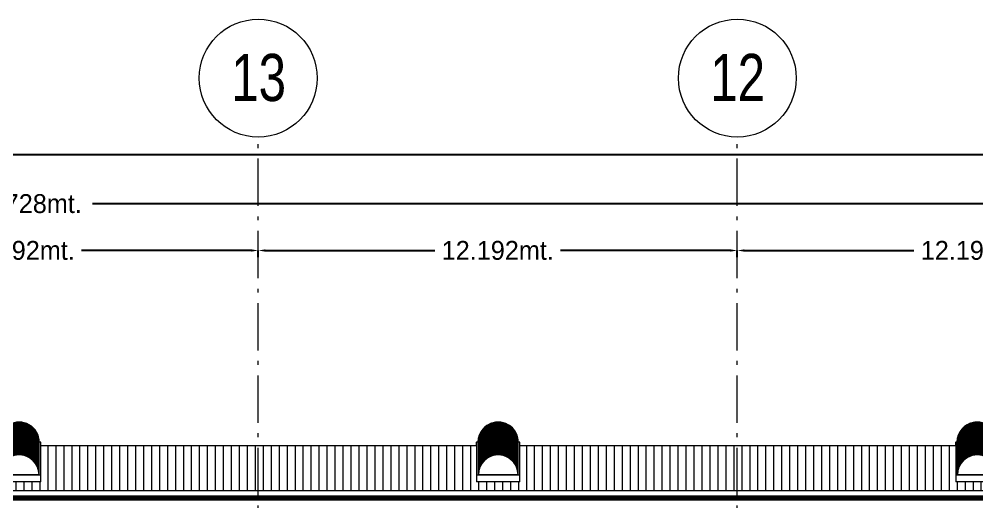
# Model space of a CAD drawing. Header units: metres. Extents: x -199 to 506, y -5 to 23.
# Drawn here: x -140.2 to -115.82, y 10.89 to 23.17 of the extents above; entities that cross this region are included whole.
import ezdxf

# ---------------------------------------------------------------- set-up
doc = ezdxf.new("R2010")
doc.units = ezdxf.units.M
doc.linetypes.add('01_Grid', pattern=[1.74, 1.2, -0.27, 0, -0.27])
for name, color, linetype, lineweight in [('03EJES-1', 1, '01_Grid', 5), ('04NOEJE', 2, 'Continuous', 18), ('04NOEJE-1', 2, 'Continuous', 5), ('14HATCH-1', 14, 'Continuous', 5), ('26VENT', 144, 'Continuous', 5), ('31COTAS', 1, 'Continuous', 5), ('53BAPS', 1, 'Continuous', 5), ('54ESTRUCTURA', 1, 'Continuous', 9)]:
    doc.layers.add(name, color=color, linetype=linetype, lineweight=lineweight)
doc.styles.add('Arial', font='arial.ttf', dxfattribs={"width": 0.75, "height": 1.2})
doc.dimstyles.get("Standard").update_dxf_attribs({"dimtxt": 0.48, "dimasz": 0.18, "dimexe": 0, "dimexo": 0, "dimgap": 0, "dimtad": 0, "dimtih": 1, "dimtoh": 1, "dimdec": 3, "dimzin": 0, "dimdsep": 46, "dimtxsty": 'Standard', "dimcen": 0.09, "dimadec": 0, "dimazin": 0, "dimtfac": 1, "dimtdec": 4, "dimtofl": 0, "dimtmove": 0, "dimatfit": 3, "dimfxl": 1, "dimtolj": 1, "dimtzin": 0, "dimarcsym": 0})

# ---------------------------------------------------------------- blocks, each defined once
blk = doc.blocks.new('Skylight - Barrel Vault - 27_62x1_10 - Barrel Vault-V30-600rNorthElevEjeA Paint')
at = {"layer": '26VENT'}
for p, q in [((-6.596, 12.406), (-6.635, 12.406)), ((-6.635, 12.406), (-6.635, 11.575)), ((-6.596, 12.405), (-6.596, 12.404)), ((-6.596, 12.393), (-6.596, 12.391)), ((-6.596, 12.381), (-6.596, 12.379)), ((-6.596, 12.369), (-6.596, 12.367)), ((-6.596, 12.356), (-6.596, 12.355)), ((-6.596, 12.344), (-6.596, 12.343)), ((-6.596, 12.332), (-6.596, 12.331)), ((-6.596, 12.32), (-6.596, 12.318)), ((-6.596, 12.308), (-6.596, 12.306)), ((-6.596, 12.296), (-6.596, 12.294)), ((-6.596, 12.283), (-6.596, 12.282)), ((-6.596, 12.271), (-6.596, 12.27)), ((-6.596, 12.259), (-6.596, 12.258)), ((-6.596, 12.247), (-6.596, 12.245)), ((-6.596, 12.235), (-6.596, 12.233)), ((-6.596, 12.223), (-6.596, 12.221)), ((-6.596, 12.211), (-6.596, 12.209)), ((-6.596, 12.198), (-6.596, 12.197)), ((-6.59, 12.405), (-6.59, 11.577)), ((-5.58, 11.577), (-5.58, 12.405)), ((-5.535, 12.406), (-5.574, 12.406)), ((-5.574, 12.404), (-5.574, 12.405)), ((-5.574, 12.391), (-5.574, 12.393)), ((-5.574, 12.379), (-5.574, 12.381)), ((-5.574, 12.367), (-5.574, 12.369)), ((-5.574, 12.355), (-5.574, 12.356)), ((-5.574, 12.343), (-5.574, 12.344)), ((-5.574, 12.331), (-5.574, 12.332)), ((-5.574, 12.318), (-5.574, 12.32)), ((-5.574, 12.306), (-5.574, 12.308)), ((-5.574, 12.294), (-5.574, 12.296)), ((-5.574, 12.282), (-5.574, 12.283)), ((-5.574, 12.27), (-5.574, 12.271)), ((-5.574, 12.258), (-5.574, 12.259)), ((-5.574, 12.245), (-5.574, 12.247)), ((-5.574, 12.233), (-5.574, 12.235)), ((-5.574, 12.221), (-5.574, 12.223)), ((-5.574, 12.209), (-5.574, 12.211)), ((-5.574, 12.197), (-5.574, 12.198)), ((-5.535, 11.575), (-5.535, 12.406)), ((-6.596, 12.186), (-6.596, 12.185)), ((-6.596, 12.174), (-6.596, 12.173)), ((-6.596, 12.162), (-6.596, 12.16)), ((-6.596, 12.15), (-6.596, 12.148)), ((-6.596, 12.138), (-6.596, 12.136)), ((-6.596, 12.125), (-6.596, 12.124)), ((-6.596, 12.113), (-6.596, 12.112)), ((-6.596, 12.101), (-6.596, 12.1)), ((-6.596, 12.089), (-6.596, 12.087)), ((-6.596, 12.077), (-6.596, 12.075)), ((-6.596, 12.065), (-6.596, 12.063)), ((-6.596, 12.052), (-6.596, 12.051)), ((-6.596, 12.04), (-6.596, 12.039)), ((-6.596, 12.028), (-6.596, 12.027)), ((-6.596, 12.016), (-6.596, 12.014)), ((-6.596, 12.004), (-6.596, 12.002)), ((-6.596, 11.992), (-6.596, 11.99)), ((-6.596, 11.979), (-6.596, 11.978)), ((-6.596, 11.967), (-6.596, 11.966)), ((-6.596, 11.955), (-6.596, 11.954)), ((-6.596, 11.943), (-6.596, 11.941)), ((-5.574, 12.185), (-5.574, 12.186)), ((-5.574, 12.173), (-5.574, 12.174)), ((-5.574, 12.16), (-5.574, 12.162)), ((-5.574, 12.148), (-5.574, 12.15)), ((-5.574, 12.136), (-5.574, 12.138)), ((-5.574, 12.124), (-5.574, 12.125)), ((-5.574, 12.112), (-5.574, 12.113)), ((-5.574, 12.1), (-5.574, 12.101)), ((-5.574, 12.087), (-5.574, 12.089)), ((-5.574, 12.075), (-5.574, 12.077)), ((-5.574, 12.063), (-5.574, 12.065)), ((-5.574, 12.051), (-5.574, 12.052)), ((-5.574, 12.039), (-5.574, 12.04)), ((-5.574, 12.027), (-5.574, 12.028)), ((-5.574, 12.014), (-5.574, 12.016)), ((-5.574, 12.002), (-5.574, 12.004)), ((-5.574, 11.99), (-5.574, 11.992)), ((-5.574, 11.978), (-5.574, 11.979)), ((-5.574, 11.966), (-5.574, 11.967)), ((-5.574, 11.954), (-5.574, 11.955)), ((-5.574, 11.941), (-5.574, 11.943)), ((-6.596, 11.931), (-6.596, 11.929)), ((-6.596, 11.919), (-6.596, 11.917)), ((-6.596, 11.907), (-6.596, 11.905)), ((-6.596, 11.894), (-6.596, 11.893)), ((-6.596, 11.882), (-6.596, 11.881)), ((-6.596, 11.87), (-6.596, 11.869)), ((-6.596, 11.858), (-6.596, 11.856)), ((-6.596, 11.846), (-6.596, 11.844)), ((-6.596, 11.834), (-6.596, 11.832)), ((-6.596, 11.821), (-6.596, 11.82)), ((-6.596, 11.809), (-6.596, 11.808)), ((-6.596, 11.797), (-6.596, 11.796)), ((-6.596, 11.785), (-6.596, 11.783)), ((-6.596, 11.773), (-6.596, 11.771)), ((-6.596, 11.761), (-6.596, 11.759)), ((-6.596, 11.748), (-6.596, 11.747)), ((-6.596, 11.736), (-6.596, 11.735)), ((-6.596, 11.724), (-6.596, 11.723)), ((-6.596, 11.712), (-6.596, 11.71)), ((-6.596, 11.7), (-6.596, 11.698)), ((-5.574, 11.929), (-5.574, 11.931)), ((-5.574, 11.917), (-5.574, 11.919)), ((-5.574, 11.905), (-5.574, 11.907)), ((-5.574, 11.893), (-5.574, 11.894)), ((-5.574, 11.881), (-5.574, 11.882)), ((-5.574, 11.869), (-5.574, 11.87)), ((-5.574, 11.856), (-5.574, 11.858)), ((-5.574, 11.844), (-5.574, 11.846)), ((-5.574, 11.832), (-5.574, 11.834)), ((-5.574, 11.82), (-5.574, 11.821)), ((-5.574, 11.808), (-5.574, 11.809)), ((-5.574, 11.796), (-5.574, 11.797)), ((-5.574, 11.783), (-5.574, 11.785)), ((-5.574, 11.771), (-5.574, 11.773)), ((-5.574, 11.759), (-5.574, 11.761)), ((-5.574, 11.747), (-5.574, 11.748)), ((-5.574, 11.735), (-5.574, 11.736)), ((-5.574, 11.723), (-5.574, 11.724)), ((-5.574, 11.71), (-5.574, 11.712)), ((-5.574, 11.698), (-5.574, 11.7)), ((-6.635, 11.575), (-5.535, 11.575)), ((-6.635, 11.575), (-6.635, 11.398)), ((-6.596, 11.688), (-6.596, 11.686)), ((-6.596, 11.676), (-6.596, 11.674)), ((-6.596, 11.663), (-6.596, 11.662)), ((-6.596, 11.651), (-6.596, 11.65)), ((-6.596, 11.639), (-6.596, 11.638)), ((-6.596, 11.627), (-6.596, 11.625)), ((-6.596, 11.615), (-6.596, 11.613)), ((-6.596, 11.603), (-6.596, 11.601)), ((-6.596, 11.59), (-6.596, 11.589)), ((-6.596, 11.578), (-6.596, 11.577)), ((-6.59, 11.577), (-6.596, 11.577)), ((-6.085, 11.577), (-6.59, 11.577)), ((-5.58, 11.577), (-6.085, 11.577)), ((-5.574, 11.577), (-5.58, 11.577)), ((-5.574, 11.686), (-5.574, 11.688)), ((-5.574, 11.674), (-5.574, 11.676)), ((-5.574, 11.662), (-5.574, 11.663)), ((-5.574, 11.65), (-5.574, 11.651)), ((-5.574, 11.638), (-5.574, 11.639)), ((-5.574, 11.625), (-5.574, 11.627)), ((-5.574, 11.613), (-5.574, 11.615)), ((-5.574, 11.601), (-5.574, 11.603)), ((-5.574, 11.589), (-5.574, 11.59)), ((-5.574, 11.577), (-5.574, 11.578)), ((-5.535, 11.398), (-5.535, 11.575)), ((-5.535, 11.398), (-6.635, 11.398))]:
    blk.add_line(p, q, dxfattribs=at)
for centre, major_axis, start_param, end_param in [((-6.085, 12.405), (-0.511, 0), 3.141593, 6.283185), ((-6.085, 12.393), (-0.511, 0), 3.141593, 6.283185), ((-6.085, 12.381), (-0.511, 0), 3.141593, 6.283185), ((-6.085, 12.404), (0.511, 0), 0, 3.141593), ((-6.085, 12.391), (0.511, 0), 0, 3.141593), ((-6.085, 12.356), (-0.511, 0), 3.141593, 6.283185), ((-6.085, 12.379), (0.511, 0), 0, 3.141593), ((-6.085, 12.369), (0.511, 0), 0, 3.141593), ((-6.085, 12.367), (0.511, 0), 0, 3.141593), ((-6.085, 12.355), (0.511, 0), 0, 3.141593), ((-6.085, 12.344), (0.511, 0), 0, 3.141593), ((-6.085, 12.343), (0.511, 0), 0, 3.141593), ((-6.085, 12.332), (0.511, 0), 0.005303, 3.136289), ((-6.085, 12.308), (-0.511, 0), 3.141593, 6.283185), ((-6.085, 12.331), (0.511, 0), 0, 3.141593), ((-6.085, 12.32), (0.511, 0), 0, 3.141593), ((-6.085, 12.318), (0.511, 0), 0, 3.141593), ((-6.085, 12.283), (-0.511, 0), 3.141593, 6.283185), ((-6.085, 12.306), (0.511, 0), 0, 3.141593), ((-6.085, 12.296), (0.511, 0), 0, 3.141593), ((-6.085, 12.294), (0.511, 0), 0, 3.141593), ((-6.085, 12.259), (-0.511, 0), 3.141593, 6.283185), ((-6.085, 12.282), (0.511, 0), 0, 3.141593), ((-6.085, 12.271), (0.511, 0), 0, 3.141593), ((-6.085, 12.27), (0.511, 0), 0, 3.141593), ((-6.085, 12.235), (-0.511, 0), 3.141593, 6.283185), ((-6.085, 12.258), (0.511, 0), 0, 3.141593), ((-6.085, 12.247), (0.511, 0), 0, 3.141593), ((-6.085, 12.223), (-0.511, 0), 3.141593, 6.283185), ((-6.085, 12.245), (0.511, 0), 0, 3.141593), ((-6.085, 12.211), (-0.511, 0), 3.141593, 6.283185), ((-6.085, 12.233), (0.511, 0), 0, 3.141593), ((-6.085, 12.221), (0.511, 0), 0, 3.141593), ((-6.085, 12.209), (0.511, 0), 0, 3.141593), ((-6.085, 12.198), (0.511, 0), 0.004503, 3.13709), ((-6.085, 12.197), (0.511, 0), 0, 3.141593), ((-6.085, 12.186), (0.511, 0), 0, 3.141593), ((-6.085, 12.185), (0.511, 0), 0, 3.141593), ((-6.085, 12.174), (0.511, 0), 0, 3.141593), ((-6.085, 12.15), (-0.511, 0), 3.141593, 6.283185), ((-6.085, 12.173), (0.511, 0), 0, 3.141593), ((-6.085, 12.404), (0.505, 0), 0.616598, 2.524995), ((-6.085, 12.391), (0.505, 0), 0.616598, 2.524995), ((-6.085, 12.379), (0.505, 0), 0.616598, 2.524995), ((-6.085, 12.367), (0.505, 0), 0.616598, 2.524995), ((-6.085, 12.355), (0.505, 0), 0.616598, 2.524995), ((-6.085, 12.343), (0.505, 0), 0.616598, 2.524995), ((-6.085, 12.331), (0.505, 0), 0.616598, 2.524995), ((-6.085, 12.318), (0.505, 0), 0.616598, 2.524995), ((-6.085, 12.294), (0.505, 0), 0.616598, 2.524995), ((-6.085, 12.282), (0.505, 0), 0.616598, 2.524995), ((-6.085, 12.27), (0.505, 0), 0.616598, 2.524995), ((-6.085, 12.258), (0.505, 0), 0.616598, 2.524995), ((-6.085, 12.245), (0.505, 0), 0.616598, 2.524995), ((-6.085, 12.233), (0.505, 0), 0.616598, 2.524995), ((-6.085, 12.221), (0.505, 0), 0.616598, 2.524995), ((-6.085, 12.209), (0.505, 0), 0.616598, 2.524995), ((-6.085, 12.197), (0.505, 0), 0.616598, 2.524995), ((-6.085, 12.185), (0.505, 0), 0.616598, 2.524995), ((-6.085, 12.173), (0.505, 0), 0.616598, 2.524995), ((-6.085, 12.306), (0.505, 0), 0.628401, 2.513191), ((-6.085, 12.162), (0.511, 0), 0, 3.141593), ((-6.085, 12.16), (0.511, 0), 0, 3.141593), ((-6.085, 12.148), (0.511, 0), 0, 3.141593), ((-6.085, 12.138), (0.511, 0), 0, 3.141593), ((-6.085, 12.136), (0.511, 0), 0, 3.141593), ((-6.085, 12.125), (0.511, 0), 0, 3.141593), ((-6.085, 12.101), (-0.511, 0), 3.141593, 6.283185), ((-6.085, 12.124), (0.511, 0), 0, 3.141593), ((-6.085, 12.113), (0.511, 0), 0, 3.141593), ((-6.085, 12.112), (0.511, 0), 0, 3.141593), ((-6.085, 12.087), (-0.511, 0), 3.141593, 6.283185), ((-6.085, 12.077), (-0.511, 0), 3.141593, 6.283185), ((-6.085, 12.1), (0.511, 0), 0, 3.141593), ((-6.085, 12.089), (0.511, 0), 0, 3.141593), ((-6.085, 12.052), (-0.511, 0), 3.141593, 6.283185), ((-6.085, 12.075), (0.511, 0), 0, 3.141593), ((-6.085, 12.065), (0.511, 0), 0.003702, 3.137891), ((-6.085, 12.063), (0.511, 0), 0, 3.141593), ((-6.085, 12.028), (-0.511, 0), 3.141593, 6.283185), ((-6.085, 12.051), (0.511, 0), 0, 3.141593), ((-6.085, 12.04), (0.511, 0), 0, 3.141593), ((-6.085, 12.039), (0.511, 0), 0, 3.141593), ((-6.085, 12.027), (0.511, 0), 0, 3.141593), ((-6.085, 12.016), (0.511, 0), 0, 3.141593), ((-6.085, 11.992), (-0.511, 0), 3.141593, 6.283185), ((-6.085, 12.014), (0.511, 0), 0, 3.141593), ((-6.085, 12.004), (0.511, 0), 0, 3.141593), ((-6.085, 11.979), (-0.511, 0), 3.141593, 6.283185), ((-6.085, 12.002), (0.511, 0), 0, 3.141593), ((-6.085, 11.99), (0.511, 0), 0, 3.141593), ((-6.085, 11.978), (0.511, 0), 0, 3.141593), ((-6.085, 11.943), (-0.511, 0), 3.141593, 6.283185), ((-6.085, 11.966), (0.511, 0), 0, 3.141593), ((-6.085, 11.955), (0.511, 0), 0, 3.141593), ((-6.085, 11.954), (0.511, 0), 0, 3.141593), ((-6.085, 11.919), (-0.511, 0), 3.141593, 6.283185), ((-6.085, 11.941), (0.511, 0), 0, 3.141593), ((-6.085, 11.931), (0.511, 0), 0.002901, 3.138691), ((-6.085, 11.929), (0.511, 0), 0, 3.141593), ((-6.085, 11.967), (0.511, 0), 0.628419, 2.513174), ((-6.085, 12.16), (0.505, 0), 0.616598, 2.524995), ((-6.085, 12.148), (0.505, 0), 0.616598, 2.524995), ((-6.085, 12.136), (0.505, 0), 0.616598, 2.524995), ((-6.085, 12.124), (0.505, 0), 0.616598, 2.524995), ((-6.085, 12.112), (0.505, 0), 0.616598, 2.524995), ((-6.085, 12.1), (0.505, 0), 0.616598, 2.524995), ((-6.085, 12.306), (0.505, 0), 2.513274, 2.524995), ((-6.085, 12.087), (0.505, 0), 0.616598, 2.524995), ((-6.085, 12.075), (0.505, 0), 0.616598, 2.524995), ((-6.085, 12.063), (0.505, 0), 0.616598, 2.524995), ((-6.085, 12.051), (0.505, 0), 0.616598, 2.524995), ((-6.085, 12.039), (0.505, 0), 0.616598, 2.524995), ((-6.085, 12.027), (0.505, 0), 0.616598, 2.524995), ((-6.085, 12.014), (0.505, 0), 0.616598, 2.524995), ((-6.085, 12.002), (0.505, 0), 0.616598, 2.524995), ((-6.085, 11.99), (0.505, 0), 0.616598, 2.524995), ((-6.085, 11.978), (0.505, 0), 0.616598, 2.524995), ((-6.085, 11.966), (0.505, 0), 0.616598, 2.524995), ((-6.085, 11.954), (0.505, 0), 0.616598, 2.524995), ((-6.085, 11.941), (0.505, 0), 0.616598, 2.524995), ((-6.085, 11.929), (0.505, 0), 0.616598, 2.524995), ((-6.085, 12.306), (0.505, 0), 0.616598, 0.628319), ((-6.085, 11.894), (-0.511, 0), 3.141593, 6.283185), ((-6.085, 11.917), (0.511, 0), 0, 3.141593), ((-6.085, 11.907), (0.511, 0), 0, 3.141593), ((-6.085, 11.905), (0.511, 0), 0, 3.141593), ((-6.085, 11.893), (0.511, 0), 0, 3.141593), ((-6.085, 11.882), (0.511, 0), 0, 3.141593), ((-6.085, 11.881), (0.511, 0), 0, 3.141593), ((-6.085, 11.87), (0.511, 0), 0, 3.141593), ((-6.085, 11.846), (-0.511, 0), 3.141593, 6.283185), ((-6.085, 11.869), (0.511, 0), 0, 3.141593), ((-6.085, 11.858), (0.511, 0), 0, 3.141593), ((-6.085, 11.856), (0.511, 0), 0, 3.141593), ((-6.085, 11.844), (0.511, 0), 0, 3.141593), ((-6.085, 11.834), (0.511, 0), 0, 3.141593), ((-6.085, 11.809), (-0.511, 0), 3.141593, 6.283185), ((-6.085, 11.832), (0.511, 0), 0, 3.141593), ((-6.085, 11.821), (0.511, 0), 0, 3.141593), ((-6.085, 11.82), (0.511, 0), 0, 3.141593), ((-6.085, 11.808), (0.511, 0), 0, 3.141593), ((-6.085, 11.797), (0.511, 0), 0.002101, 3.139492), ((-6.085, 11.796), (0.511, 0), 0, 3.141593), ((-6.085, 11.785), (0.511, 0), 0, 3.141593), ((-6.085, 11.761), (-0.511, 0), 3.141593, 6.283185), ((-6.085, 11.783), (0.511, 0), 0, 3.141593), ((-6.085, 11.773), (0.511, 0), 0, 3.141593), ((-6.085, 11.771), (0.511, 0), 0, 3.141593), ((-6.085, 11.736), (-0.511, 0), 3.141593, 6.283185), ((-6.085, 11.759), (0.511, 0), 0, 3.141593), ((-6.085, 11.967), (-0.511, 0), 5.654867, 6.283185), ((-6.085, 11.748), (0.511, 0), 0, 3.141593), ((-6.085, 11.747), (0.511, 0), 0, 3.141593), ((-6.085, 11.712), (-0.511, 0), 3.141593, 6.283185), ((-6.085, 11.735), (0.511, 0), 0, 3.141593), ((-6.085, 11.724), (0.511, 0), 0, 3.141593), ((-6.085, 11.723), (0.511, 0), 0, 3.141593), ((-6.085, 11.688), (-0.511, 0), 3.141593, 6.283185), ((-6.085, 11.71), (0.511, 0), 0, 3.141593), ((-6.085, 11.686), (-0.511, 0), 3.141593, 6.283185), ((-6.085, 11.7), (0.511, 0), 0, 3.141593), ((-6.085, 11.698), (0.511, 0), 0, 3.141593), ((-6.085, 11.663), (-0.511, 0), 3.141593, 6.283185), ((-6.085, 11.917), (0.505, 0), 0.616598, 2.524995), ((-6.085, 11.905), (0.505, 0), 0.616598, 2.524995), ((-6.085, 11.893), (0.505, 0), 0.616598, 2.524995), ((-6.085, 11.881), (0.505, 0), 0.616598, 2.524995), ((-6.085, 11.869), (0.505, 0), 0.616598, 2.524995), ((-6.085, 11.856), (0.505, 0), 0.616598, 2.524995), ((-6.085, 11.844), (0.505, 0), 0.616598, 2.524995), ((-6.085, 11.832), (0.505, 0), 0.616598, 2.524995), ((-6.085, 11.82), (0.505, 0), 0.616598, 2.524995), ((-6.085, 11.808), (0.505, 0), 0.616598, 2.524995), ((-6.085, 11.796), (0.505, 0), 0.616598, 2.524995), ((-6.085, 11.783), (0.505, 0), 0.616598, 2.524995), ((-6.085, 11.759), (0.505, 0), 0.616598, 2.524995), ((-6.085, 11.747), (0.505, 0), 0.616598, 2.524995), ((-6.085, 11.735), (0.505, 0), 0.616598, 2.524995), ((-6.085, 11.723), (0.505, 0), 0.616598, 2.524995), ((-6.085, 11.71), (0.505, 0), 0.616598, 2.524995), ((-6.085, 11.698), (0.505, 0), 0.616598, 2.524995), ((-6.085, 11.686), (0.505, 0), 0.616598, 2.524995), ((-6.085, 11.771), (0.505, 0), 0.624604, 2.516989), ((-6.085, 11.967), (0.511, 0), 0, 0.628319), ((-6.085, 11.676), (0.511, 0), 0, 3.141593), ((-6.085, 11.674), (0.511, 0), 0, 3.141593), ((-6.085, 11.639), (-0.511, 0), 3.141593, 6.283185), ((-6.085, 11.662), (0.511, 0), 0, 3.141593), ((-6.085, 11.651), (0.511, 0), 0, 3.141593), ((-6.085, 11.65), (0.511, 0), 0, 3.141593), ((-6.085, 11.615), (-0.511, 0), 3.141593, 6.283185), ((-6.085, 11.638), (0.511, 0), 0, 3.141593), ((-6.085, 11.627), (0.511, 0), 0, 3.141593), ((-6.085, 11.625), (0.511, 0), 0, 3.141593), ((-6.085, 11.613), (0.511, 0), 0, 3.141593), ((-6.085, 11.603), (0.511, 0), 0, 3.141593), ((-6.085, 11.601), (0.511, 0), 0, 3.141593), ((-6.085, 11.578), (-0.511, 0), 3.141593, 6.283185), ((-6.085, 11.59), (0.511, 0), 0, 3.141593), ((-6.085, 11.589), (0.511, 0), 0, 3.141593), ((-6.085, 11.577), (0.511, 0), 0, 3.141593), ((-6.085, 11.577), (-0.505, 0), 3.141593, 6.283185), ((-6.085, 11.577), (0.505, 0), 0, 3.141593), ((-6.085, 11.674), (0.505, 0), 0.616598, 2.524995), ((-6.085, 11.662), (0.505, 0), 0.616598, 2.524995), ((-6.085, 11.65), (0.505, 0), 0.616598, 2.524995), ((-6.085, 11.625), (0.505, 0), 0.616598, 2.524995), ((-6.085, 11.613), (0.505, 0), 0.616598, 2.524995), ((-6.085, 11.601), (0.505, 0), 0.616598, 2.524995), ((-6.085, 11.589), (0.505, 0), 0.616598, 2.524995), ((-6.085, 11.638), (0.505, 0), 0.623656, 2.517936)]:
    blk.add_ellipse(centre, major_axis=major_axis, ratio=0.999547, start_param=start_param, end_param=end_param, dxfattribs=at)
blk = doc.blocks.new('Skylight - Barrel Vault - 27_62x1_10 - Barrel Vault-V40-600rNorthElevEjeA Paint')
at = {"layer": '26VENT'}
for q in [(-6.635, 12.405), (-6.642, 12.317)]:
    blk.add_line((-6.642, 12.405), q, dxfattribs=at)
for major_axis, start_param, end_param in [((0.511, 0), 1.7181, 3.137173), ((0.505, 0), 2.670354, 3.137138), ((0.505, 0), 2.670354, 3.137138)]:
    blk.add_ellipse((-6.092, 12.404), major_axis=major_axis, ratio=0.999547, start_param=start_param, end_param=end_param, dxfattribs=at)
blk = doc.blocks.new('Skylight - Barrel Vault - 27_62x1_10 - Barrel Vault-V41-600rNorthElevEjeA Paint')
at = {"layer": '26VENT'}
for q in [(-128.556, 12.405), (-128.562, 12.317)]:
    blk.add_line((-128.562, 12.405), q, dxfattribs=at)
for major_axis, start_param, end_param in [((0.511, 0), 1.7181, 3.137173), ((0.505, 0), 2.670354, 3.137138), ((0.505, 0), 2.670354, 3.137138)]:
    blk.add_ellipse((-128.012, 12.404), major_axis=major_axis, ratio=0.999547, start_param=start_param, end_param=end_param, dxfattribs=at)
blk = doc.blocks.new('Skylight - Barrel Vault - 27_62x1_10 - Barrel Vault-V45-600rNorthElevEjeA Paint')
at = {"layer": '26VENT'}
for p, q in [((-140.708, 12.406), (-140.747, 12.406)), ((-140.747, 12.406), (-140.747, 11.575)), ((-140.708, 12.405), (-140.708, 12.404)), ((-140.708, 12.393), (-140.708, 12.391)), ((-140.708, 12.381), (-140.708, 12.379)), ((-140.708, 12.369), (-140.708, 12.367)), ((-140.708, 12.356), (-140.708, 12.355)), ((-140.708, 12.344), (-140.708, 12.343)), ((-140.708, 12.332), (-140.708, 12.331)), ((-140.708, 12.32), (-140.708, 12.318)), ((-140.708, 12.308), (-140.708, 12.306)), ((-140.708, 12.296), (-140.708, 12.294)), ((-140.708, 12.283), (-140.708, 12.282)), ((-140.708, 12.271), (-140.708, 12.27)), ((-140.708, 12.259), (-140.708, 12.258)), ((-140.708, 12.247), (-140.708, 12.245)), ((-140.708, 12.235), (-140.708, 12.233)), ((-140.708, 12.223), (-140.708, 12.221)), ((-140.708, 12.211), (-140.708, 12.209)), ((-140.708, 12.198), (-140.708, 12.197)), ((-140.702, 12.405), (-140.702, 11.577)), ((-139.692, 11.577), (-139.692, 12.405)), ((-139.647, 12.406), (-139.686, 12.406)), ((-139.686, 12.404), (-139.686, 12.405)), ((-139.686, 12.391), (-139.686, 12.393)), ((-139.686, 12.379), (-139.686, 12.381)), ((-139.686, 12.367), (-139.686, 12.369)), ((-139.686, 12.355), (-139.686, 12.356)), ((-139.686, 12.343), (-139.686, 12.344)), ((-139.686, 12.331), (-139.686, 12.332)), ((-139.686, 12.318), (-139.686, 12.32)), ((-139.686, 12.306), (-139.686, 12.308)), ((-139.686, 12.294), (-139.686, 12.296)), ((-139.686, 12.282), (-139.686, 12.283)), ((-139.686, 12.27), (-139.686, 12.271)), ((-139.686, 12.258), (-139.686, 12.259)), ((-139.686, 12.245), (-139.686, 12.247)), ((-139.686, 12.233), (-139.686, 12.235)), ((-139.686, 12.221), (-139.686, 12.223)), ((-139.686, 12.209), (-139.686, 12.211)), ((-139.686, 12.197), (-139.686, 12.198)), ((-139.647, 11.575), (-139.647, 12.406)), ((-140.708, 12.186), (-140.708, 12.185)), ((-140.708, 12.174), (-140.708, 12.173)), ((-140.708, 12.162), (-140.708, 12.16)), ((-140.708, 12.15), (-140.708, 12.148)), ((-140.708, 12.138), (-140.708, 12.136)), ((-140.708, 12.125), (-140.708, 12.124)), ((-140.708, 12.113), (-140.708, 12.112)), ((-140.708, 12.101), (-140.708, 12.1)), ((-140.708, 12.089), (-140.708, 12.087)), ((-140.708, 12.077), (-140.708, 12.075)), ((-140.708, 12.065), (-140.708, 12.063)), ((-140.708, 12.052), (-140.708, 12.051)), ((-140.708, 12.04), (-140.708, 12.039)), ((-140.708, 12.028), (-140.708, 12.027)), ((-140.708, 12.016), (-140.708, 12.014)), ((-140.708, 12.004), (-140.708, 12.002)), ((-140.708, 11.992), (-140.708, 11.99)), ((-140.708, 11.979), (-140.708, 11.978)), ((-140.708, 11.967), (-140.708, 11.966)), ((-140.708, 11.955), (-140.708, 11.954)), ((-140.708, 11.943), (-140.708, 11.941)), ((-139.686, 12.185), (-139.686, 12.186)), ((-139.686, 12.173), (-139.686, 12.174)), ((-139.686, 12.16), (-139.686, 12.162)), ((-139.686, 12.148), (-139.686, 12.15)), ((-139.686, 12.136), (-139.686, 12.138)), ((-139.686, 12.124), (-139.686, 12.125)), ((-139.686, 12.112), (-139.686, 12.113)), ((-139.686, 12.1), (-139.686, 12.101)), ((-139.686, 12.087), (-139.686, 12.089)), ((-139.686, 12.075), (-139.686, 12.077)), ((-139.686, 12.063), (-139.686, 12.065)), ((-139.686, 12.051), (-139.686, 12.052)), ((-139.686, 12.039), (-139.686, 12.04)), ((-139.686, 12.027), (-139.686, 12.028)), ((-139.686, 12.014), (-139.686, 12.016)), ((-139.686, 12.002), (-139.686, 12.004)), ((-139.686, 11.99), (-139.686, 11.992)), ((-139.686, 11.978), (-139.686, 11.979)), ((-139.686, 11.966), (-139.686, 11.967)), ((-139.686, 11.954), (-139.686, 11.955)), ((-139.686, 11.941), (-139.686, 11.943)), ((-140.708, 11.931), (-140.708, 11.929)), ((-140.708, 11.919), (-140.708, 11.917)), ((-140.708, 11.907), (-140.708, 11.905)), ((-140.708, 11.894), (-140.708, 11.893)), ((-140.708, 11.882), (-140.708, 11.881)), ((-140.708, 11.87), (-140.708, 11.869)), ((-140.708, 11.858), (-140.708, 11.856)), ((-140.708, 11.846), (-140.708, 11.844)), ((-140.708, 11.834), (-140.708, 11.832)), ((-140.708, 11.821), (-140.708, 11.82)), ((-140.708, 11.809), (-140.708, 11.808)), ((-140.708, 11.797), (-140.708, 11.796)), ((-140.708, 11.785), (-140.708, 11.783)), ((-140.708, 11.773), (-140.708, 11.771)), ((-140.708, 11.761), (-140.708, 11.759)), ((-140.708, 11.748), (-140.708, 11.747)), ((-140.708, 11.736), (-140.708, 11.735)), ((-140.708, 11.724), (-140.708, 11.723)), ((-140.708, 11.712), (-140.708, 11.71)), ((-140.708, 11.7), (-140.708, 11.698)), ((-139.686, 11.929), (-139.686, 11.931)), ((-139.686, 11.917), (-139.686, 11.919)), ((-139.686, 11.905), (-139.686, 11.907)), ((-139.686, 11.893), (-139.686, 11.894)), ((-139.686, 11.881), (-139.686, 11.882)), ((-139.686, 11.869), (-139.686, 11.87)), ((-139.686, 11.856), (-139.686, 11.858)), ((-139.686, 11.844), (-139.686, 11.846)), ((-139.686, 11.832), (-139.686, 11.834)), ((-139.686, 11.82), (-139.686, 11.821)), ((-139.686, 11.808), (-139.686, 11.809)), ((-139.686, 11.796), (-139.686, 11.797)), ((-139.686, 11.783), (-139.686, 11.785)), ((-139.686, 11.771), (-139.686, 11.773)), ((-139.686, 11.759), (-139.686, 11.761)), ((-139.686, 11.747), (-139.686, 11.748)), ((-139.686, 11.735), (-139.686, 11.736)), ((-139.686, 11.723), (-139.686, 11.724)), ((-139.686, 11.71), (-139.686, 11.712)), ((-139.686, 11.698), (-139.686, 11.7)), ((-140.747, 11.575), (-139.647, 11.575)), ((-140.747, 11.575), (-140.747, 11.398)), ((-140.708, 11.688), (-140.708, 11.686)), ((-140.708, 11.676), (-140.708, 11.674)), ((-140.708, 11.663), (-140.708, 11.662)), ((-140.708, 11.651), (-140.708, 11.65)), ((-140.708, 11.639), (-140.708, 11.638)), ((-140.708, 11.627), (-140.708, 11.625)), ((-140.708, 11.615), (-140.708, 11.613)), ((-140.708, 11.603), (-140.708, 11.601)), ((-140.708, 11.59), (-140.708, 11.589)), ((-140.708, 11.578), (-140.708, 11.577)), ((-140.702, 11.577), (-140.708, 11.577)), ((-140.197, 11.577), (-140.702, 11.577)), ((-139.692, 11.577), (-140.197, 11.577)), ((-139.686, 11.577), (-139.692, 11.577)), ((-139.686, 11.686), (-139.686, 11.688)), ((-139.686, 11.674), (-139.686, 11.676)), ((-139.686, 11.662), (-139.686, 11.663)), ((-139.686, 11.65), (-139.686, 11.651)), ((-139.686, 11.638), (-139.686, 11.639)), ((-139.686, 11.625), (-139.686, 11.627)), ((-139.686, 11.613), (-139.686, 11.615)), ((-139.686, 11.601), (-139.686, 11.603)), ((-139.686, 11.589), (-139.686, 11.59)), ((-139.686, 11.577), (-139.686, 11.578)), ((-139.647, 11.398), (-139.647, 11.575)), ((-139.647, 11.398), (-140.747, 11.398))]:
    blk.add_line(p, q, dxfattribs=at)
for centre, major_axis, start_param, end_param in [((-140.197, 12.405), (0.511, 0), 0, 3.141593), ((-140.197, 12.404), (0.511, 0), 0, 3.141593), ((-140.197, 12.393), (0.511, 0), 0, 3.141593), ((-140.197, 12.391), (0.511, 0), 0, 3.141593), ((-140.197, 12.381), (0.511, 0), 0, 3.141593), ((-140.197, 12.379), (0.511, 0), 0, 3.141593), ((-140.197, 12.369), (0.511, 0), 0, 3.141593), ((-140.197, 12.367), (0.511, 0), 0, 3.141593), ((-140.197, 12.356), (0.511, 0), 0, 3.141593), ((-140.197, 12.355), (0.511, 0), 0, 3.141593), ((-140.197, 12.344), (0.511, 0), 0, 3.141593), ((-140.197, 12.343), (0.511, 0), 0, 3.141593), ((-140.197, 12.332), (0.511, 0), 0.005303, 3.136289), ((-140.197, 12.331), (0.511, 0), 0, 3.141593), ((-140.197, 12.32), (0.511, 0), 0, 3.141593), ((-140.197, 12.318), (0.511, 0), 0, 3.141593), ((-140.197, 12.308), (0.511, 0), 0, 3.141593), ((-140.197, 12.306), (0.511, 0), 0, 3.141593), ((-140.197, 12.296), (0.511, 0), 0, 3.141593), ((-140.197, 12.294), (0.511, 0), 0, 3.141593), ((-140.197, 12.282), (0.511, 0), 0, 3.141593), ((-140.197, 12.271), (0.511, 0), 0, 3.141593), ((-140.197, 12.27), (0.511, 0), 0, 3.141593), ((-140.197, 12.259), (0.511, 0), 0, 3.141593), ((-140.197, 12.258), (0.511, 0), 0, 3.141593), ((-140.197, 12.247), (0.511, 0), 0, 3.141593), ((-140.197, 12.245), (0.511, 0), 0, 3.141593), ((-140.197, 12.235), (0.511, 0), 0, 3.141593), ((-140.197, 12.233), (0.511, 0), 0, 3.141593), ((-140.197, 12.223), (0.511, 0), 0, 3.141593), ((-140.197, 12.221), (0.511, 0), 0, 3.141593), ((-140.197, 12.211), (0.511, 0), 0, 3.141593), ((-140.197, 12.209), (0.511, 0), 0, 3.141593), ((-140.197, 12.198), (0.511, 0), 0.004503, 3.13709), ((-140.197, 12.197), (0.511, 0), 0, 3.141593), ((-140.197, 12.186), (0.511, 0), 0, 3.141593), ((-140.197, 12.185), (0.511, 0), 0, 3.141593), ((-140.197, 12.174), (0.511, 0), 0, 3.141593), ((-140.197, 12.173), (0.511, 0), 0, 3.141593), ((-140.197, 12.283), (0.511, 0), 0, 3.040717), ((-140.197, 12.404), (0.505, 0), 0.616598, 2.524995), ((-140.197, 12.391), (0.505, 0), 0.616598, 2.524995), ((-140.197, 12.379), (0.505, 0), 0.616598, 2.524995), ((-140.197, 12.367), (0.505, 0), 0.616598, 2.524995), ((-140.197, 12.355), (0.505, 0), 0.616598, 2.524995), ((-140.197, 12.343), (0.505, 0), 0.616598, 2.524995), ((-140.197, 12.331), (0.505, 0), 0.616598, 2.524995), ((-140.197, 12.318), (0.505, 0), 0.616598, 2.524995), ((-140.197, 12.294), (0.505, 0), 0.616598, 2.524995), ((-140.197, 12.282), (0.505, 0), 0.616598, 2.524995), ((-140.197, 12.27), (0.505, 0), 0.616598, 2.524995), ((-140.197, 12.258), (0.505, 0), 0.616598, 2.524995), ((-140.197, 12.245), (0.505, 0), 0.616598, 2.524995), ((-140.197, 12.233), (0.505, 0), 0.616598, 2.524995), ((-140.197, 12.221), (0.505, 0), 0.616598, 2.524995), ((-140.197, 12.209), (0.505, 0), 0.616598, 2.524995), ((-140.197, 12.197), (0.505, 0), 0.616598, 2.524995), ((-140.197, 12.185), (0.505, 0), 0.616598, 2.524995), ((-140.197, 12.173), (0.505, 0), 0.616598, 2.524995), ((-140.197, 12.306), (0.505, 0), 0.628401, 2.513191), ((-140.197, 12.162), (0.511, 0), 0, 3.141593), ((-140.197, 12.16), (0.511, 0), 0, 3.141593), ((-140.197, 12.148), (0.511, 0), 0, 3.141593), ((-140.197, 12.138), (0.511, 0), 0, 3.141593), ((-140.197, 12.136), (0.511, 0), 0, 3.141593), ((-140.197, 12.125), (0.511, 0), 0, 3.141593), ((-140.197, 12.124), (0.511, 0), 0, 3.141593), ((-140.197, 12.113), (0.511, 0), 0, 3.141593), ((-140.197, 12.112), (0.511, 0), 0, 3.141593), ((-140.197, 12.101), (0.511, 0), 0, 3.141593), ((-140.197, 12.1), (0.511, 0), 0, 3.141593), ((-140.197, 12.089), (0.511, 0), 0, 3.141593), ((-140.197, 12.087), (0.511, 0), 0, 3.141593), ((-140.197, 12.077), (0.511, 0), 0, 3.141593), ((-140.197, 12.075), (0.511, 0), 0, 3.141593), ((-140.197, 12.065), (0.511, 0), 0.003702, 3.137891), ((-140.197, 12.063), (0.511, 0), 0, 3.141593), ((-140.197, 12.052), (0.511, 0), 0, 3.141593), ((-140.197, 12.051), (0.511, 0), 0, 3.141593), ((-140.197, 12.04), (0.511, 0), 0, 3.141593), ((-140.197, 12.039), (0.511, 0), 0, 3.141593), ((-140.197, 12.028), (0.511, 0), 0, 3.141593), ((-140.197, 12.027), (0.511, 0), 0, 3.141593), ((-140.197, 12.014), (0.511, 0), 0, 3.141593), ((-140.197, 12.004), (0.511, 0), 0, 3.141593), ((-140.197, 11.992), (0.511, 0), 0, 3.141593), ((-140.197, 11.99), (0.511, 0), 0, 3.141593), ((-140.197, 11.979), (0.511, 0), 0, 3.141593), ((-140.197, 11.978), (0.511, 0), 0, 3.141593), ((-140.197, 11.966), (0.511, 0), 0, 3.141593), ((-140.197, 11.955), (0.511, 0), 0, 3.141593), ((-140.197, 11.954), (0.511, 0), 0, 3.141593), ((-140.197, 11.943), (0.511, 0), 0, 3.141593), ((-140.197, 11.941), (0.511, 0), 0, 3.141593), ((-140.197, 11.931), (0.511, 0), 0.002901, 3.138691), ((-140.197, 11.929), (0.511, 0), 0, 3.141593), ((-140.197, 12.15), (0.511, 0), 0, 3.041517), ((-140.197, 12.016), (0.511, 0), 0, 3.042318), ((-140.197, 12.002), (0.511, 0), 0, 2.670354), ((-140.197, 11.967), (0.511, 0), 0.628419, 2.513174), ((-140.197, 12.16), (0.505, 0), 0.616598, 2.524995), ((-140.197, 12.148), (0.505, 0), 0.616598, 2.524995), ((-140.197, 12.136), (0.505, 0), 0.616598, 2.524995), ((-140.197, 12.124), (0.505, 0), 0.616598, 2.524995), ((-140.197, 12.112), (0.505, 0), 0.616598, 2.524995), ((-140.197, 12.1), (0.505, 0), 0.616598, 2.524995), ((-140.197, 12.306), (0.505, 0), 2.513274, 2.524995), ((-140.197, 12.087), (0.505, 0), 0.616598, 2.524995), ((-140.197, 12.075), (0.505, 0), 0.616598, 2.524995), ((-140.197, 12.063), (0.505, 0), 0.616598, 2.524995), ((-140.197, 12.051), (0.505, 0), 0.616598, 2.524995), ((-140.197, 12.039), (0.505, 0), 0.616598, 2.524995), ((-140.197, 12.027), (0.505, 0), 0.616598, 2.524995), ((-140.197, 12.014), (0.505, 0), 0.616598, 2.524995), ((-140.197, 12.002), (0.505, 0), 0.616598, 2.524995), ((-140.197, 11.99), (0.505, 0), 0.616598, 2.524995), ((-140.197, 11.978), (0.505, 0), 0.616598, 2.524995), ((-140.197, 11.966), (0.505, 0), 0.616598, 2.524995), ((-140.197, 11.954), (0.505, 0), 0.616598, 2.524995), ((-140.197, 11.941), (0.505, 0), 0.616598, 2.524995), ((-140.197, 11.929), (0.505, 0), 0.616598, 2.524995), ((-140.197, 12.306), (0.505, 0), 0.616598, 0.628319), ((-140.197, 11.919), (0.511, 0), 0, 3.141593), ((-140.197, 11.917), (0.511, 0), 0, 3.141593), ((-140.197, 11.907), (0.511, 0), 0, 3.141593), ((-140.197, 11.905), (0.511, 0), 0, 3.141593), ((-140.197, 11.894), (0.511, 0), 0, 3.141593), ((-140.197, 11.893), (0.511, 0), 0, 3.141593), ((-140.197, 11.881), (0.511, 0), 0, 3.141593), ((-140.197, 11.87), (0.511, 0), 0, 3.141593), ((-140.197, 11.869), (0.511, 0), 0, 3.141593), ((-140.197, 11.858), (0.511, 0), 0, 3.141593), ((-140.197, 11.856), (0.511, 0), 0, 3.141593), ((-140.197, 11.846), (0.511, 0), 0, 3.141593), ((-140.197, 11.844), (0.511, 0), 0, 3.141593), ((-140.197, 11.834), (0.511, 0), 0, 3.141593), ((-140.197, 11.832), (0.511, 0), 0, 3.141593), ((-140.197, 12.283), (0.511, 0), 3.044922, 3.141593), ((-140.197, 11.821), (0.511, 0), 0, 3.141593), ((-140.197, 11.82), (0.511, 0), 0, 3.141593), ((-140.197, 11.809), (0.511, 0), 0, 3.141593), ((-140.197, 11.808), (0.511, 0), 0, 3.141593), ((-140.197, 11.797), (0.511, 0), 0.002101, 3.139492), ((-140.197, 11.796), (0.511, 0), 0, 3.141593), ((-140.197, 11.785), (0.511, 0), 0, 3.141593), ((-140.197, 11.783), (0.511, 0), 0, 3.141593), ((-140.197, 11.773), (0.511, 0), 0, 3.141593), ((-140.197, 11.771), (0.511, 0), 0, 3.141593), ((-140.197, 11.761), (0.511, 0), 0, 3.141593), ((-140.197, 11.759), (0.511, 0), 0, 3.141593), ((-140.197, 11.967), (0.511, 0), 2.513274, 3.141593), ((-140.197, 11.748), (0.511, 0), 0, 3.141593), ((-140.197, 11.747), (0.511, 0), 0, 3.141593), ((-140.197, 11.736), (0.511, 0), 0, 3.141593), ((-140.197, 11.735), (0.511, 0), 0, 3.141593), ((-140.197, 11.724), (0.511, 0), 0, 3.141593), ((-140.197, 11.723), (0.511, 0), 0, 3.141593), ((-140.197, 12.002), (0.511, 0), 2.670526, 3.141593), ((-140.197, 11.712), (0.511, 0), 0, 3.141593), ((-140.197, 11.71), (0.511, 0), 0, 3.141593), ((-140.197, 11.7), (0.511, 0), 0, 3.141593), ((-140.197, 11.698), (0.511, 0), 0, 3.141593), ((-140.197, 11.688), (0.511, 0), 0, 3.141593), ((-140.197, 12.15), (0.511, 0), 3.044922, 3.141593), ((-140.197, 11.686), (0.511, 0), 0, 3.141593), ((-140.197, 11.882), (0.511, 0), 0, 3.043118), ((-140.197, 11.917), (0.505, 0), 0.616598, 2.524995), ((-140.197, 11.905), (0.505, 0), 0.616598, 2.524995), ((-140.197, 11.893), (0.505, 0), 0.616598, 2.524995), ((-140.197, 11.881), (0.505, 0), 0.616598, 2.524995), ((-140.197, 11.869), (0.505, 0), 0.616598, 2.524995), ((-140.197, 11.856), (0.505, 0), 0.616598, 2.524995), ((-140.197, 11.844), (0.505, 0), 0.616598, 2.524995), ((-140.197, 11.832), (0.505, 0), 0.616598, 2.524995), ((-140.197, 11.82), (0.505, 0), 0.616598, 2.524995), ((-140.197, 11.808), (0.505, 0), 0.616598, 2.524995), ((-140.197, 11.796), (0.505, 0), 0.616598, 2.524995), ((-140.197, 11.783), (0.505, 0), 0.616598, 2.524995), ((-140.197, 11.759), (0.505, 0), 0.616598, 2.524995), ((-140.197, 11.747), (0.505, 0), 0.616598, 2.524995), ((-140.197, 11.735), (0.505, 0), 0.616598, 2.524995), ((-140.197, 11.723), (0.505, 0), 0.616598, 2.524995), ((-140.197, 11.71), (0.505, 0), 0.616598, 2.524995), ((-140.197, 11.698), (0.505, 0), 0.616598, 2.524995), ((-140.197, 11.686), (0.505, 0), 0.616598, 2.524995), ((-140.197, 11.771), (0.505, 0), 0.624604, 2.516989), ((-140.197, 11.967), (0.511, 0), 0, 0.628319), ((-140.197, 11.676), (0.511, 0), 0, 3.141593), ((-140.197, 11.674), (0.511, 0), 0, 3.141593), ((-140.197, 11.663), (0.511, 0), 0, 3.141593), ((-140.197, 11.662), (0.511, 0), 0, 3.141593), ((-140.197, 11.651), (0.511, 0), 0, 3.141593), ((-140.197, 11.65), (0.511, 0), 0, 3.141593), ((-140.197, 11.639), (0.511, 0), 0, 3.141593), ((-140.197, 11.638), (0.511, 0), 0, 3.141593), ((-140.197, 11.627), (0.511, 0), 0, 3.141593), ((-140.197, 11.625), (0.511, 0), 0, 3.141593), ((-140.197, 11.615), (0.511, 0), 0, 3.141593), ((-140.197, 11.613), (0.511, 0), 0, 3.141593), ((-140.197, 11.603), (0.511, 0), 0, 3.141593), ((-140.197, 11.601), (0.511, 0), 0, 3.141593), ((-140.197, 11.59), (0.511, 0), 0, 3.141593), ((-140.197, 11.589), (0.511, 0), 0, 3.141593), ((-140.197, 11.578), (0.511, 0), 0, 3.141593), ((-140.197, 11.577), (0.511, 0), 0, 3.141593), ((-140.197, 12.016), (0.511, 0), 3.044922, 3.141593), ((-140.197, 11.577), (-0.505, 0), 3.141593, 6.283185), ((-140.197, 11.577), (0.505, 0), 0, 3.141593), ((-140.197, 11.674), (0.505, 0), 0.616598, 2.524995), ((-140.197, 11.662), (0.505, 0), 0.616598, 2.524995), ((-140.197, 11.65), (0.505, 0), 0.616598, 2.524995), ((-140.197, 11.625), (0.505, 0), 0.616598, 2.524995), ((-140.197, 11.613), (0.505, 0), 0.616598, 2.524995), ((-140.197, 11.601), (0.505, 0), 0.616598, 2.524995), ((-140.197, 11.589), (0.505, 0), 0.616598, 2.524995), ((-140.197, 11.638), (0.505, 0), 0.623656, 2.517936), ((-140.197, 11.882), (0.511, 0), 3.044922, 3.141593)]:
    blk.add_ellipse(centre, major_axis=major_axis, ratio=0.999547, start_param=start_param, end_param=end_param, dxfattribs=at)
blk = doc.blocks.new('Grid - Standard-4449989-600rNorthElevEjeA Paint')
at = {"layer": '04NOEJE'}
blk.add_circle((0, 21.67), 1.5, dxfattribs=at)
blk = doc.blocks.new('DIMBLOCK1-600rNorthElevEjeA Paint')
at = {"layer": '31COTAS', "color": 0, "lineweight": -2}
for p, q in [((-195.072, 19.558), (-195.072, 19.728)), ((-194.892, 19.728), (-93.4, 19.728)), ((12.012, 19.728), (-89.48, 19.728)), ((12.192, 19.558), (12.192, 19.728))]:
    blk.add_line(p, q, dxfattribs=at)
at = {"layer": '31COTAS', "color": 0}
for points in [[(-194.892, 19.758), (-194.892, 19.698), (-195.072, 19.728)], [(12.012, 19.698), (12.012, 19.758), (12.192, 19.728)]]:
    blk.add_solid(points, dxfattribs=at)
at = {"layer": 'Defpoints', "color": 0}
for p in [(-195.072, 19.728), (-195.072, 19.558), (12.192, 19.558)]:
    blk.add_point(p, dxfattribs=at)
at = {"layer": '31COTAS', "color": 0, "insert": (-91.44, 19.728), "char_height": 0.48, "attachment_point": 5}
blk.add_mtext('\\A1;207.264mt.', dxfattribs=at)
blk = doc.blocks.new('DIMBLOCK12-600rNorthElevEjeA Paint')
at = {"layer": '31COTAS', "color": 0, "lineweight": -2}
for p, q in [((-121.92, 17.113), (-121.92, 17.283)), ((-121.74, 17.283), (-117.424, 17.283)), ((-109.908, 17.283), (-114.224, 17.283)), ((-109.728, 17.113), (-109.728, 17.283))]:
    blk.add_line(p, q, dxfattribs=at)
at = {"layer": '31COTAS', "color": 0}
for points in [[(-121.74, 17.313), (-121.74, 17.253), (-121.92, 17.283)], [(-109.908, 17.253), (-109.908, 17.313), (-109.728, 17.283)]]:
    blk.add_solid(points, dxfattribs=at)
at = {"layer": 'Defpoints', "color": 0}
for p in [(-121.92, 17.283), (-121.92, 17.113), (-109.728, 17.113)]:
    blk.add_point(p, dxfattribs=at)
at = {"layer": '31COTAS', "color": 0, "insert": (-115.824, 17.283), "char_height": 0.48, "attachment_point": 5}
blk.add_mtext('\\A1;12.192mt.', dxfattribs=at)
blk = doc.blocks.new('DIMBLOCK13-600rNorthElevEjeA Paint')
at = {"layer": '31COTAS', "color": 0, "lineweight": -2}
for p, q in [((-134.112, 17.113), (-134.112, 17.283)), ((-133.932, 17.283), (-129.616, 17.283)), ((-122.1, 17.283), (-126.416, 17.283)), ((-121.92, 17.113), (-121.92, 17.283))]:
    blk.add_line(p, q, dxfattribs=at)
at = {"layer": '31COTAS', "color": 0}
for points in [[(-133.932, 17.313), (-133.932, 17.253), (-134.112, 17.283)], [(-122.1, 17.253), (-122.1, 17.313), (-121.92, 17.283)]]:
    blk.add_solid(points, dxfattribs=at)
at = {"layer": 'Defpoints', "color": 0}
for p in [(-134.112, 17.283), (-134.112, 17.113), (-121.92, 17.113)]:
    blk.add_point(p, dxfattribs=at)
at = {"layer": '31COTAS', "color": 0, "insert": (-128.016, 17.283), "char_height": 0.48, "attachment_point": 5}
blk.add_mtext('\\A1;12.192mt.', dxfattribs=at)
blk = doc.blocks.new('DIMBLOCK14-600rNorthElevEjeA Paint')
at = {"layer": '31COTAS', "color": 0, "lineweight": -2}
for p, q in [((-146.304, 17.113), (-146.304, 17.283)), ((-146.124, 17.283), (-141.808, 17.283)), ((-134.292, 17.283), (-138.608, 17.283)), ((-134.112, 17.113), (-134.112, 17.283))]:
    blk.add_line(p, q, dxfattribs=at)
at = {"layer": '31COTAS', "color": 0}
for points in [[(-146.124, 17.313), (-146.124, 17.253), (-146.304, 17.283)], [(-134.292, 17.253), (-134.292, 17.313), (-134.112, 17.283)]]:
    blk.add_solid(points, dxfattribs=at)
at = {"layer": 'Defpoints', "color": 0}
for p in [(-146.304, 17.283), (-146.304, 17.113), (-134.112, 17.113)]:
    blk.add_point(p, dxfattribs=at)
at = {"layer": '31COTAS', "color": 0, "insert": (-140.208, 17.283), "char_height": 0.48, "attachment_point": 5}
blk.add_mtext('\\A1;12.192mt.', dxfattribs=at)
blk = doc.blocks.new('DIMBLOCK20-600rNorthElevEjeA Paint')
at = {"layer": '31COTAS', "color": 0, "lineweight": -2}
for p, q in [((-195.072, 18.303), (-195.072, 18.473)), ((-194.892, 18.473), (-142.088, 18.473)), ((-85.524, 18.473), (-138.328, 18.473)), ((-85.344, 18.303), (-85.344, 18.473))]:
    blk.add_line(p, q, dxfattribs=at)
at = {"layer": '31COTAS', "color": 0}
for points in [[(-194.892, 18.503), (-194.892, 18.443), (-195.072, 18.473)], [(-85.524, 18.443), (-85.524, 18.503), (-85.344, 18.473)]]:
    blk.add_solid(points, dxfattribs=at)
at = {"layer": 'Defpoints', "color": 0}
for p in [(-195.072, 18.473), (-195.072, 18.303), (-85.344, 18.303)]:
    blk.add_point(p, dxfattribs=at)
at = {"layer": '31COTAS', "color": 0, "insert": (-140.208, 18.473), "char_height": 0.48, "attachment_point": 5}
blk.add_mtext('\\A1;109.728mt.', dxfattribs=at)

msp = doc.modelspace()

# ---------------------------------------------------------------- hatches: boundary and pattern name
at = {"layer": '14HATCH-1'}
h = msp.add_hatch(dxfattribs=at)
h.set_pattern_fill('FP_1', color=256, style=0, pattern_type=2)
h.set_pattern_definition([(90, (0, 11.628), (-0.203, 0), [])])
h.paths.add_polyline_path([(-13.8854, 11.1703), (-0.339, 11.1729), (-0.339, 12.3171), (-5.535, 12.3171), (-5.535, 11.3977), (-6.635, 11.3992), (-6.635, 12.3171), (-17.727, 12.3171), (-17.727, 11.3977), (-18.827, 11.3992), (-18.827, 12.3171), (-29.919, 12.3171), (-29.919, 11.3977), (-31.019, 11.3992), (-31.019, 12.3171), (-42.111, 12.3171), (-42.111, 11.3977), (-43.211, 11.3992), (-43.211, 12.3171), (-54.303, 12.3171), (-54.303, 11.3977), (-55.403, 11.3992), (-55.403, 12.3171), (-66.495, 12.3171), (-66.495, 11.3977), (-67.595, 11.3994), (-67.595, 12.3171), (-78.687, 12.3171), (-78.687, 11.3977), (-79.787, 11.3992), (-79.787, 12.3171), (-90.879, 12.3171), (-90.879, 11.3977), (-91.979, 11.3992), (-91.979, 12.3171), (-103.071, 12.3171), (-103.071, 11.3977), (-104.171, 11.3992), (-104.171, 12.3171), (-115.263, 12.3171), (-115.263, 11.3977), (-116.363, 11.3992), (-116.363, 12.3171), (-127.455, 12.3171), (-127.455, 11.3977), (-128.555, 11.3992), (-128.5557, 12.3171), (-139.647, 12.3171), (-139.647, 11.3977), (-140.747, 11.3992), (-140.747, 12.3171), (-151.839, 12.3171), (-151.839, 11.3977), (-152.939, 11.3992), (-152.939, 12.3171), (-164.031, 12.3171), (-164.031, 11.3977), (-165.131, 11.3992), (-165.131, 12.3171), (-176.223, 12.3171), (-176.223, 11.3977), (-177.323, 11.3986), (-177.323, 12.3171), (-182.5411, 12.3171), (-182.5411, 11.1703), (-14.765, 11.1703)])
h.paths.add_polyline_path([(-183.6369, 12.1), (-183.219, 12.1), (-183.219, 12.3171), (-194.9303, 12.3171), (-194.9303, 12.1), (-185.396, 12.1)])
h.paths.add_polyline_path([(6.657, 12.1), (12.0503, 12.1), (12.0503, 12.3171), (6.657, 12.3171), (6.657, 12.1336)])
h.paths.add_polyline_path([(5.557, 12.1), (5.557, 12.3171), (0.339, 12.3171), (0.339, 12.1), (5.4645, 12.1)])

# ---------------------------------------------------------------- linework, layer by layer
at = {"layer": '03EJES-1'}
for p, q in [((-134.112, -1.8192), (-134.112, 20.1698)), ((-121.92, -1.8192), (-121.92, 20.1698))]:
    msp.add_line(p, q, dxfattribs=at)
at = {"layer": '53BAPS'}
for p, q in [((-0.339, 11.032), (-182.5411, 11.032)), ((-0.339, 10.9966), (-182.5411, 10.9966)), ((-0.339, 10.9628), (-182.5411, 10.9628)), ((-0.339, 10.9324), (-182.5411, 10.9324))]:
    msp.add_line(p, q, dxfattribs=at)
at = {"layer": '54ESTRUCTURA'}
for p, q in [((-139.647, 12.3171), (-128.5557, 12.3171)), ((-127.455, 12.3171), (-116.363, 12.3171)), ((-0.339, 11.1703), (-182.5411, 11.1703))]:
    msp.add_line(p, q, dxfattribs=at)

# ---------------------------------------------------------------- block references
at = {"layer": '04NOEJE'}
for p in [(-134.112, 0), (-121.92, 0)]:
    msp.add_blockref('Grid - Standard-4449989-600rNorthElevEjeA Paint', p, dxfattribs=at)
at = {"layer": '26VENT'}
for name, p in [('Skylight - Barrel Vault - 27_62x1_10 - Barrel Vault-V30-600rNorthElevEjeA Paint', (-121.92, 0)), ('Skylight - Barrel Vault - 27_62x1_10 - Barrel Vault-V30-600rNorthElevEjeA Paint', (-109.728, 0)), ('Skylight - Barrel Vault - 27_62x1_10 - Barrel Vault-V45-600rNorthElevEjeA Paint', (0, 0)), ('Skylight - Barrel Vault - 27_62x1_10 - Barrel Vault-V41-600rNorthElevEjeA Paint', (0, 0)), ('Skylight - Barrel Vault - 27_62x1_10 - Barrel Vault-V40-600rNorthElevEjeA Paint', (-109.728, 0))]:
    msp.add_blockref(name, p, dxfattribs=at)

# ---------------------------------------------------------------- texts
at = {"layer": '04NOEJE-1', "char_height": 1.2, "width": 1.695569, "attachment_point": 1, "style": 'Arial'}
for s, insert in [('13', (-134.8024, 22.2864)), ('12', (-122.6104, 22.2864))]:
    msp.add_mtext(s, dxfattribs=dict(at, insert=insert))

# ---------------------------------------------------------------- dimensions: what is measured, and where the dimension line sits
at = {"layer": '31COTAS'}
for base, p1, p2, picture, middle in [((-195.072, 19.7281), (12.192, 19.5584), (-195.072, 19.5584), 'DIMBLOCK1-600rNorthElevEjeA Paint', (-91.44, 19.7281)), ((-195.072, 18.4729), (-85.344, 18.3032), (-195.072, 18.3032), 'DIMBLOCK20-600rNorthElevEjeA Paint', (-140.208, 18.4729)), ((-146.304, 17.2826), (-134.112, 17.1129), (-146.304, 17.1129), 'DIMBLOCK14-600rNorthElevEjeA Paint', (-140.208, 17.2826)), ((-134.112, 17.2826), (-121.92, 17.1129), (-134.112, 17.1129), 'DIMBLOCK13-600rNorthElevEjeA Paint', (-128.016, 17.2826)), ((-121.92, 17.2826), (-109.728, 17.1129), (-121.92, 17.1129), 'DIMBLOCK12-600rNorthElevEjeA Paint', (-115.824, 17.2826))]:
    dim = msp.add_linear_dim(base=base, p1=p1, p2=p2, dimstyle='Standard', override={"dimpost": 'mt.'}, dxfattribs=at)
    dim.commit()
    dim.dimension.update_dxf_attribs({"geometry": picture, "text_midpoint": middle})

doc.saveas('drawing.dxf')
